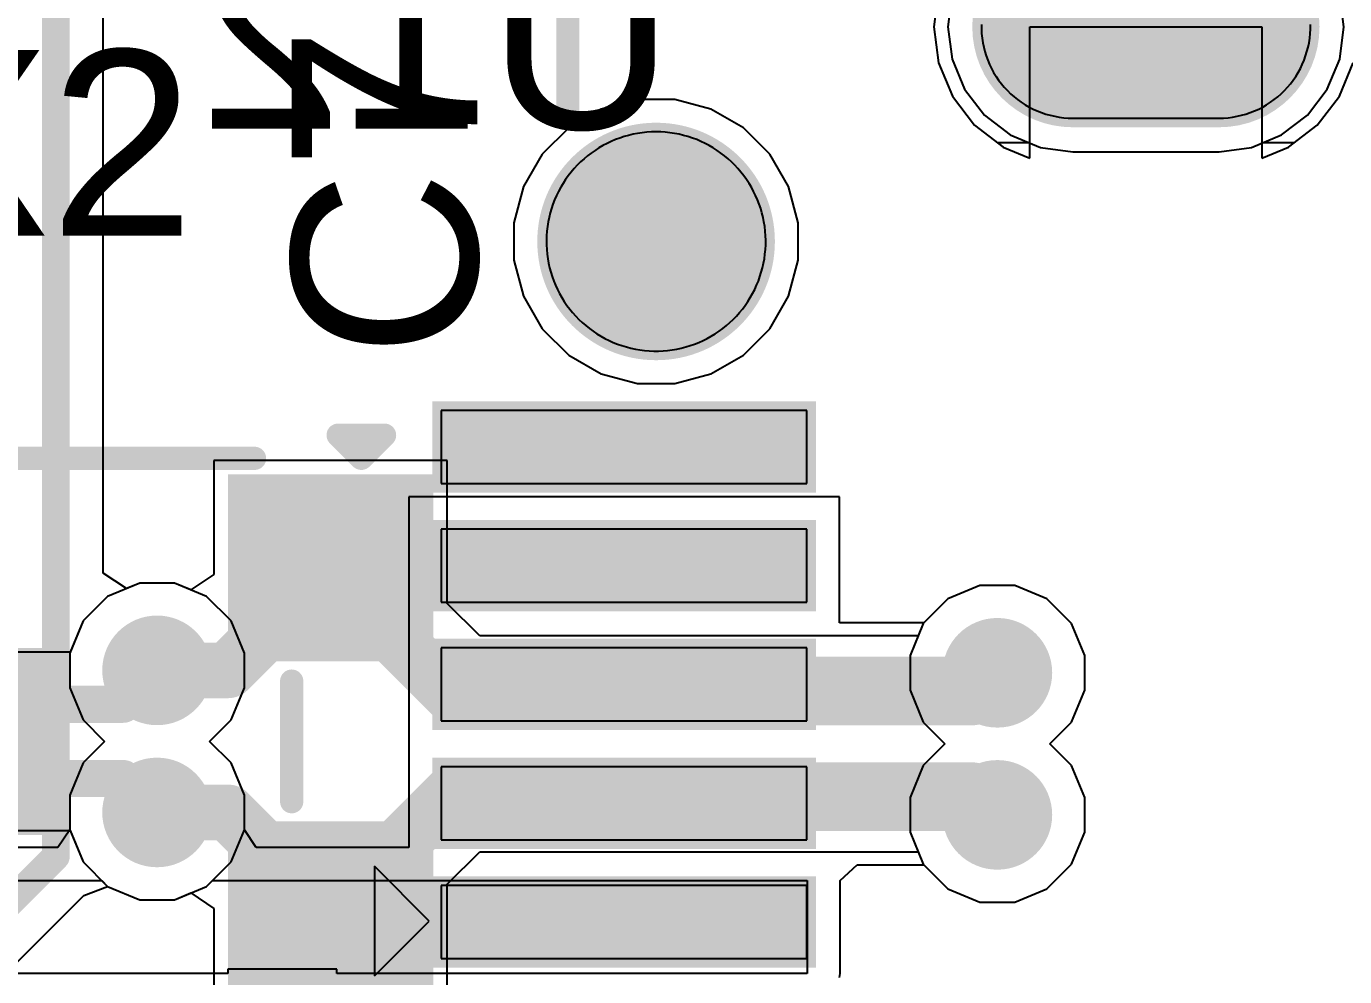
# Model space of a CAD drawing. Header units: inches. Extents: x 0 to 5376, y 0 to 5416.
# Drawn here: x 41.53 to 48.74, y 10.02 to 15.22 of the extents above; entities that cross this region are included whole.
import ezdxf

# ---------------------------------------------------------------- set-up
doc = ezdxf.new("R2010")
doc.units = ezdxf.units.IN
for name, color, linetype in [('Bottom Layer', 5, 'Continuous'), ('Bottom Overlay', 54, 'Continuous'), ('Bottom Paste', 16, 'Continuous'), ('Bottom Solder', 6, 'Continuous'), ('Layer 1', 16, 'Continuous'), ('Layer 2', 76, 'Continuous'), ('Multi-Layer', 9, 'Continuous'), ('Pad Holes', 156, 'Continuous'), ('Top Layer', 1, 'Continuous'), ('Top Overlay', 2, 'Continuous'), ('Top Paste', 8, 'Continuous'), ('Top Solder', 216, 'Continuous'), ('Via Holes', 16, 'Continuous')]:
    doc.layers.add(name, color=color, linetype=linetype)
doc.styles.add('Arial', font='', dxfattribs={"height": 0.2})
doc.styles.get('Arial').set_extended_font_data('Arial')

msp = doc.modelspace()

# ---------------------------------------------------------------- hatches: boundary and pattern name
at = {"layer": 'Bottom Layer'}
h = msp.add_hatch(color=5, dxfattribs=at)
edge = h.paths.add_edge_path()
edge.add_arc((48.0503, 15.2147), 0.5, 270, 450)
edge.add_line((48.0503, 15.7146), (47.2503, 15.7146))
edge.add_arc((47.2503, 15.2147), 0.5, 90, 270)
edge.add_line((47.2503, 14.7147), (48.0503, 14.7147))
h = msp.add_hatch(color=5, dxfattribs=at)
edge = h.paths.add_edge_path()
edge.add_arc((44.9704, 14.0396), 0.6, 0, 360)
for points in [[(43.6494, 12.663), (43.6494, 11.843), (42.7294, 11.843), (42.7294, 12.663)], [(41.6494, 11.713), (41.6494, 10.893), (40.7294, 10.893), (40.7294, 11.713)], [(43.6494, 10.763), (43.6494, 9.943), (42.7294, 9.943), (42.7294, 10.763)]]:
    msp.add_hatch(color=5, dxfattribs=at).paths.add_polyline_path(points)
h = msp.add_hatch(color=5, dxfattribs=at)
edge = h.paths.add_edge_path()
edge.add_arc((42.2402, 11.6919), 0.3, 0, 360)
h = msp.add_hatch(color=5, dxfattribs=at)
edge = h.paths.add_edge_path()
edge.add_arc((46.8376, 11.6786), 0.3, 0, 360)
h = msp.add_hatch(color=5, dxfattribs=at)
edge = h.paths.add_edge_path()
edge.add_arc((42.2402, 10.9141), 0.3, 0, 360)
h = msp.add_hatch(color=5, dxfattribs=at)
edge = h.paths.add_edge_path()
edge.add_arc((46.8376, 10.9008), 0.3, 0, 360)
at = {"layer": 'Bottom Paste'}
for points in [[(43.6494, 12.663), (43.6494, 11.843), (42.7294, 11.843), (42.7294, 12.663)], [(41.6494, 11.713), (41.6494, 10.893), (40.7294, 10.893), (40.7294, 11.713)], [(43.6494, 10.763), (43.6494, 9.943), (42.7294, 9.943), (42.7294, 10.763)]]:
    msp.add_hatch(color=16, dxfattribs=at).paths.add_polyline_path(points)
at = {"layer": 'Bottom Solder'}
h = msp.add_hatch(color=6, dxfattribs=at)
edge = h.paths.add_edge_path()
edge.add_arc((48.0503, 15.2147), 0.55, 270, 450)
edge.add_line((48.0503, 15.7647), (47.2503, 15.7647))
edge.add_arc((47.2503, 15.2147), 0.55, 90, 270)
edge.add_line((47.2503, 14.6646), (48.0503, 14.6646))
h = msp.add_hatch(color=6, dxfattribs=at)
edge = h.paths.add_edge_path()
edge.add_arc((44.9704, 14.0396), 0.65, 0, 360)
for points in [[(43.751, 12.7646), (43.751, 11.7414), (42.6278, 11.7414), (42.6278, 12.7646)], [(41.751, 11.8146), (41.751, 10.7914), (40.6278, 10.7914), (40.6278, 11.8146)], [(43.751, 10.8646), (43.751, 9.8414), (42.6278, 9.8414), (42.6278, 10.8646)]]:
    msp.add_hatch(color=6, dxfattribs=at).paths.add_polyline_path(points)
at = {"layer": 'Layer 1'}
h = msp.add_hatch(color=16, dxfattribs=at)
edge = h.paths.add_edge_path()
edge.add_arc((48.0503, 15.2147), 0.5, 270, 450)
edge.add_line((48.0503, 15.7146), (47.2503, 15.7146))
edge.add_arc((47.2503, 15.2147), 0.5, 90, 270)
edge.add_line((47.2503, 14.7147), (48.0503, 14.7147))
h = msp.add_hatch(color=16, dxfattribs=at)
edge = h.paths.add_edge_path()
edge.add_arc((44.9704, 14.0396), 0.6, 0, 360)
h = msp.add_hatch(color=16, dxfattribs=at)
edge = h.paths.add_edge_path()
edge.add_arc((42.2402, 11.6919), 0.3, 0, 360)
h = msp.add_hatch(color=16, dxfattribs=at)
edge = h.paths.add_edge_path()
edge.add_arc((46.8376, 11.6786), 0.3, 0, 360)
h = msp.add_hatch(color=16, dxfattribs=at)
edge = h.paths.add_edge_path()
edge.add_arc((42.2402, 10.9141), 0.3, 0, 360)
h = msp.add_hatch(color=16, dxfattribs=at)
edge = h.paths.add_edge_path()
edge.add_arc((46.8376, 10.9008), 0.3, 0, 360)
at = {"layer": 'Layer 2'}
h = msp.add_hatch(color=76, dxfattribs=at)
edge = h.paths.add_edge_path()
edge.add_arc((48.0503, 15.2147), 0.5, 270, 450)
edge.add_line((48.0503, 15.7146), (47.2503, 15.7146))
edge.add_arc((47.2503, 15.2147), 0.5, 90, 270)
edge.add_line((47.2503, 14.7147), (48.0503, 14.7147))
h = msp.add_hatch(color=76, dxfattribs=at)
edge = h.paths.add_edge_path()
edge.add_arc((44.9704, 14.0396), 0.6, 0, 360)
h = msp.add_hatch(color=76, dxfattribs=at)
edge = h.paths.add_edge_path()
edge.add_arc((42.2402, 11.6919), 0.3, 0, 360)
h = msp.add_hatch(color=76, dxfattribs=at)
edge = h.paths.add_edge_path()
edge.add_arc((46.8376, 11.6786), 0.3, 0, 360)
h = msp.add_hatch(color=76, dxfattribs=at)
edge = h.paths.add_edge_path()
edge.add_arc((42.2402, 10.9141), 0.3, 0, 360)
h = msp.add_hatch(color=76, dxfattribs=at)
edge = h.paths.add_edge_path()
edge.add_arc((46.8376, 10.9008), 0.3, 0, 360)
at = {"layer": 'Multi-Layer'}
h = msp.add_hatch(color=9, dxfattribs=at)
edge = h.paths.add_edge_path()
edge.add_arc((48.0503, 15.2147), 0.5, 270, 450)
edge.add_line((48.0503, 15.7146), (47.2503, 15.7146))
edge.add_arc((47.2503, 15.2147), 0.5, 90, 270)
edge.add_line((47.2503, 14.7147), (48.0503, 14.7147))
h = msp.add_hatch(color=9, dxfattribs=at)
edge = h.paths.add_edge_path()
edge.add_arc((44.9704, 14.0396), 0.6, 0, 360)
at = {"layer": 'Pad Holes'}
h = msp.add_hatch(color=7, dxfattribs=at)
edge = h.paths.add_edge_path()
edge.add_arc((48.0504, 15.2146), 0.3, 270, 450)
edge.add_line((48.0504, 15.5146), (47.2504, 15.5146))
edge.add_arc((47.2504, 15.2146), 0.3, 90, 270)
edge.add_line((47.2504, 14.9146), (48.0504, 14.9146))
h = msp.add_hatch(color=7, dxfattribs=at)
edge = h.paths.add_edge_path()
edge.add_arc((44.9705, 14.0396), 0.35, 0, 360)
at = {"layer": 'Top Layer'}
h = msp.add_hatch(color=1, dxfattribs=at)
edge = h.paths.add_edge_path()
edge.add_arc((48.0503, 15.2147), 0.5, 270, 450)
edge.add_line((48.0503, 15.7146), (47.2503, 15.7146))
edge.add_arc((47.2503, 15.2147), 0.5, 90, 270)
edge.add_line((47.2503, 14.7147), (48.0503, 14.7147))
h = msp.add_hatch(color=1, dxfattribs=at)
edge = h.paths.add_edge_path()
edge.add_arc((44.9704, 14.0396), 0.6, 0, 360)
for points in [[(43.7954, 12.7147), (43.7954, 13.1147), (45.7954, 13.1147), (45.7954, 12.7147)], [(43.7954, 12.0647), (43.7954, 12.4647), (45.7954, 12.4647), (45.7954, 12.0647)], [(43.7954, 11.4147), (43.7954, 11.8147), (45.7954, 11.8147), (45.7954, 11.4147)], [(43.7954, 10.7647), (43.7954, 11.1647), (45.7954, 11.1647), (45.7954, 10.7647)], [(43.7954, 10.1147), (43.7954, 10.5147), (45.7954, 10.5147), (45.7954, 10.1147)], [(42.806, 10.079), (42.806, 10.279), (43.046, 10.279), (43.046, 10.079)]]:
    msp.add_hatch(color=1, dxfattribs=at).paths.add_polyline_path(points)
h = msp.add_hatch(color=1, dxfattribs=at)
edge = h.paths.add_edge_path()
edge.add_arc((42.2402, 11.6919), 0.3, 0, 360)
h = msp.add_hatch(color=1, dxfattribs=at)
edge = h.paths.add_edge_path()
edge.add_arc((46.8376, 11.6786), 0.3, 0, 360)
h = msp.add_hatch(color=1, dxfattribs=at)
edge = h.paths.add_edge_path()
edge.add_arc((42.2402, 10.9141), 0.3, 0, 360)
h = msp.add_hatch(color=1, dxfattribs=at)
edge = h.paths.add_edge_path()
edge.add_arc((46.8376, 10.9008), 0.3, 0, 360)
at = {"layer": 'Top Paste'}
msp.add_hatch(color=8, dxfattribs=at).paths.add_polyline_path([(42.806, 10.079), (42.806, 10.279), (43.046, 10.279), (43.046, 10.079)])
at = {"layer": 'Top Solder'}
h = msp.add_hatch(color=216, dxfattribs=at)
edge = h.paths.add_edge_path()
edge.add_arc((48.0503, 15.2147), 0.55, 270, 450)
edge.add_line((48.0503, 15.7647), (47.2503, 15.7647))
edge.add_arc((47.2503, 15.2147), 0.55, 90, 270)
edge.add_line((47.2503, 14.6646), (48.0503, 14.6646))
h = msp.add_hatch(color=216, dxfattribs=at)
edge = h.paths.add_edge_path()
edge.add_arc((44.9704, 14.0396), 0.65, 0, 360)
for points in [[(43.7454, 12.6647), (43.7454, 13.1647), (45.8454, 13.1647), (45.8454, 12.6647)], [(43.7454, 12.0147), (43.7454, 12.5147), (45.8454, 12.5147), (45.8454, 12.0147)], [(43.7454, 11.3647), (43.7454, 11.8647), (45.8454, 11.8647), (45.8454, 11.3647)], [(43.7454, 10.7147), (43.7454, 11.2147), (45.8454, 11.2147), (45.8454, 10.7147)], [(43.7454, 10.0647), (43.7454, 10.5647), (45.8454, 10.5647), (45.8454, 10.0647)], [(42.751, 10.024), (42.751, 10.334), (43.101, 10.334), (43.101, 10.024)]]:
    msp.add_hatch(color=216, dxfattribs=at).paths.add_polyline_path(points)
at = {"layer": 'Via Holes'}
h = msp.add_hatch(color=7, dxfattribs=at)
edge = h.paths.add_edge_path()
edge.add_arc((42.2402, 11.6919), 0.15, 0, 360)
h = msp.add_hatch(color=7, dxfattribs=at)
edge = h.paths.add_edge_path()
edge.add_arc((46.8376, 11.6786), 0.15, 0, 360)
h = msp.add_hatch(color=7, dxfattribs=at)
edge = h.paths.add_edge_path()
edge.add_arc((42.2402, 10.9141), 0.15, 0, 360)
h = msp.add_hatch(color=7, dxfattribs=at)
edge = h.paths.add_edge_path()
edge.add_arc((46.8376, 10.9008), 0.15, 0, 360)

# ---------------------------------------------------------------- linework, layer by layer
at = {"layer": 'Bottom Layer'}
for p, q in [((46.5157, 15.4115), (46.4898, 15.2147)), ((46.4898, 15.2147), (46.5157, 15.0178)), ((47.0153, 14.4959), (47.0153, 15.2147)), ((47.0153, 15.2147), (48.2853, 15.2147)), ((48.2853, 15.2147), (48.2853, 14.4959)), ((46.5157, 15.0178), (46.5917, 14.8344)), ((48.7089, 14.8344), (48.7849, 15.0178)), ((46.5917, 14.8344), (46.7126, 14.6769)), ((48.5881, 14.6769), (48.7089, 14.8344)), ((46.7126, 14.6769), (46.8701, 14.556)), ((48.4306, 14.556), (48.5881, 14.6769)), ((46.8701, 14.556), (47.0153, 14.4959)), ((48.2853, 14.4959), (48.4306, 14.556)), ((43.8272, 12.8408), (42.5516, 12.8408)), ((42.5516, 12.8408), (42.5516, 12.2175)), ((43.8272, 12.0584), (43.8272, 12.8408)), ((42.5516, 12.2175), (42.4246, 12.1327)), ((42.1452, 12.1697), (41.9695, 12.097)), ((42.3352, 12.1697), (42.1452, 12.1697)), ((42.4246, 12.1327), (42.3352, 12.1697)), ((46.7426, 12.1564), (46.5669, 12.0837)), ((46.9326, 12.1564), (46.7426, 12.1564)), ((47.1083, 12.0837), (46.9326, 12.1564)), ((41.9695, 12.097), (41.8351, 11.9626)), ((44.0053, 11.8804), (43.8272, 12.0584)), ((46.5669, 12.0837), (46.4325, 11.9493)), ((47.2427, 11.9493), (47.1083, 12.0837)), ((41.8351, 11.9626), (41.7624, 11.7869)), ((46.4325, 11.9493), (46.404, 11.8804)), ((47.3154, 11.7737), (47.2427, 11.9493)), ((46.404, 11.8804), (44.0053, 11.8804)), ((41.7624, 11.7869), (41.7624, 11.5969)), ((47.3154, 11.5836), (47.3154, 11.7737)), ((41.7624, 11.5969), (41.8351, 11.4212)), ((47.2427, 11.408), (47.3154, 11.5836)), ((41.8351, 11.4212), (41.9534, 11.303)), ((47.1244, 11.2897), (47.2427, 11.408)), ((41.9534, 11.303), (41.8351, 11.1848)), ((47.2427, 11.1715), (47.1244, 11.2897)), ((41.8351, 11.1848), (41.7624, 11.0091)), ((47.3154, 10.9959), (47.2427, 11.1715)), ((41.7624, 11.0091), (41.7624, 10.8191)), ((47.3154, 10.8058), (47.3154, 10.9959)), ((41.7624, 10.8191), (41.8351, 10.6434)), ((47.2427, 10.6302), (47.3154, 10.8058)), ((43.8272, 10.521), (44.0053, 10.699)), ((44.0053, 10.699), (46.404, 10.699)), ((46.404, 10.699), (46.4325, 10.6302)), ((41.8351, 10.6434), (41.9695, 10.509)), ((46.4325, 10.6302), (46.5669, 10.4958)), ((47.1083, 10.4958), (47.2427, 10.6302)), ((41.9695, 10.509), (42.1452, 10.4363)), ((42.3352, 10.4363), (42.4246, 10.4733)), ((42.4246, 10.4733), (42.5516, 10.3885)), ((43.8272, 9.7652), (43.8272, 10.521)), ((46.5669, 10.4958), (46.7426, 10.423)), ((46.9326, 10.423), (47.1083, 10.4958)), ((42.1452, 10.4363), (42.3352, 10.4363)), ((42.5516, 10.3885), (42.5516, 9.7652)), ((46.7426, 10.423), (46.9326, 10.423))]:
    msp.add_line(p, q, dxfattribs=at)
for points in [[(42.6283, 11.6919, 0.3048, 0.3048, 0), (43.1894, 12.253, 0.3048, 0.3048, 0)], [(43.1894, 12.2201, 0.3048, 0.3048, 0), (43.1894, 12.253, 0.3048, 0.3048, 0)], [(43.1894, 12.2201, 0.3048, 0.3048, 0), (43.8658, 11.5437, 0.3048, 0.3048, 0)], [(42.2402, 11.6919, 0.3048, 0.3048, 0), (42.6283, 11.6919, 0.3048, 0.3048, 0)], [(46.7027, 11.5437, 0.3048, 0.3048, 0), (46.8376, 11.6786, 0.3048, 0.3048, 0)], [(43.8658, 11.5437, 0.3048, 0.3048, 0), (46.7027, 11.5437, 0.3048, 0.3048, 0)], [(43.1894, 10.3593, 0.3048, 0.3048, 0), (43.8658, 11.0357, 0.3048, 0.3048, 0)], [(43.8658, 11.0357, 0.3048, 0.3048, 0), (46.7027, 11.0357, 0.3048, 0.3048, 0)], [(46.7027, 11.0357, 0.3048, 0.3048, 0), (46.8376, 10.9008, 0.3048, 0.3048, 0)], [(42.2402, 10.9141, 0.3048, 0.3048, 0), (42.6283, 10.9141, 0.3048, 0.3048, 0)], [(42.6283, 10.9141, 0.3048, 0.3048, 0), (43.1894, 10.353, 0.3048, 0.3048, 0)], [(43.1894, 10.353, 0.3048, 0.3048, 0), (43.1894, 10.3593, 0.3048, 0.3048, 0)]]:
    msp.add_lwpolyline(points, format="xyseb", dxfattribs=at)
for points in [[(43.1132, 12.253, 0.1524, 0.1524, 1), (43.2656, 12.253, 0.1524, 0.1524, 1)], [(43.1132, 12.253, 0.1524, 0.1524, 1), (43.2656, 12.253, 0.1524, 0.1524, 1)], [(43.1132, 12.2201, 0.1524, 0.1524, 1), (43.2656, 12.2201, 0.1524, 0.1524, 1)], [(43.1132, 12.2201, 0.1524, 0.1524, 1), (43.2656, 12.2201, 0.1524, 0.1524, 1)], [(42.164, 11.6919, 0.1524, 0.1524, 1), (42.3164, 11.6919, 0.1524, 0.1524, 1)], [(42.5521, 11.6919, 0.1524, 0.1524, 1), (42.7045, 11.6919, 0.1524, 0.1524, 1)], [(42.5521, 11.6919, 0.1524, 0.1524, 1), (42.7045, 11.6919, 0.1524, 0.1524, 1)], [(46.7614, 11.6786, 0.1524, 0.1524, 1), (46.9138, 11.6786, 0.1524, 0.1524, 1)], [(43.7896, 11.5437, 0.1524, 0.1524, 1), (43.942, 11.5437, 0.1524, 0.1524, 1)], [(43.7896, 11.5437, 0.1524, 0.1524, 1), (43.942, 11.5437, 0.1524, 0.1524, 1)], [(46.6265, 11.5437, 0.1524, 0.1524, 1), (46.7789, 11.5437, 0.1524, 0.1524, 1)], [(46.6265, 11.5437, 0.1524, 0.1524, 1), (46.7789, 11.5437, 0.1524, 0.1524, 1)], [(43.7896, 11.0357, 0.1524, 0.1524, 1), (43.942, 11.0357, 0.1524, 0.1524, 1)], [(43.7896, 11.0357, 0.1524, 0.1524, 1), (43.942, 11.0357, 0.1524, 0.1524, 1)], [(46.6265, 11.0357, 0.1524, 0.1524, 1), (46.7789, 11.0357, 0.1524, 0.1524, 1)], [(46.6265, 11.0357, 0.1524, 0.1524, 1), (46.7789, 11.0357, 0.1524, 0.1524, 1)], [(42.164, 10.9141, 0.1524, 0.1524, 1), (42.3164, 10.9141, 0.1524, 0.1524, 1)], [(42.5521, 10.9141, 0.1524, 0.1524, 1), (42.7045, 10.9141, 0.1524, 0.1524, 1)], [(42.5521, 10.9141, 0.1524, 0.1524, 1), (42.7045, 10.9141, 0.1524, 0.1524, 1)], [(46.7614, 10.9008, 0.1524, 0.1524, 1), (46.9138, 10.9008, 0.1524, 0.1524, 1)], [(43.1132, 10.3593, 0.1524, 0.1524, 1), (43.2656, 10.3593, 0.1524, 0.1524, 1)], [(43.1132, 10.3593, 0.1524, 0.1524, 1), (43.2656, 10.3593, 0.1524, 0.1524, 1)], [(43.1132, 10.353, 0.1524, 0.1524, 1), (43.2656, 10.353, 0.1524, 0.1524, 1)], [(43.1132, 10.353, 0.1524, 0.1524, 1), (43.2656, 10.353, 0.1524, 0.1524, 1)]]:
    msp.add_lwpolyline(points, format="xyseb", close=True, dxfattribs=at)
at = {"layer": 'Bottom Overlay'}
for points in [[(43.2308, 12.9794, 0.127, 0.127, 0), (43.3578, 12.8524, 0.127, 0.127, 0)], [(43.2308, 12.9794, 0.127, 0.127, 0), (43.4848, 12.9794, 0.127, 0.127, 0)], [(43.3578, 12.8524, 0.127, 0.127, 0), (43.4848, 12.9794, 0.127, 0.127, 0)], [(41.3766, 12.8524, 0.127, 0.127, 0), (42.7736, 12.8524, 0.127, 0.127, 0)], [(42.9768, 10.9728, 0.127, 0.127, 0), (42.9768, 11.6332, 0.127, 0.127, 0)]]:
    msp.add_lwpolyline(points, format="xyseb", dxfattribs=at)
for points in [[(43.199, 12.9794, 0.0635, 0.0635, 1), (43.2625, 12.9794, 0.0635, 0.0635, 1)], [(43.199, 12.9794, 0.0635, 0.0635, 1), (43.2625, 12.9794, 0.0635, 0.0635, 1)], [(43.453, 12.9794, 0.0635, 0.0635, 1), (43.5166, 12.9794, 0.0635, 0.0635, 1)], [(43.453, 12.9794, 0.0635, 0.0635, 1), (43.5166, 12.9794, 0.0635, 0.0635, 1)], [(42.7418, 12.8524, 0.0635, 0.0635, 1), (42.8053, 12.8524, 0.0635, 0.0635, 1)], [(43.3261, 12.8524, 0.0635, 0.0635, 1), (43.3895, 12.8524, 0.0635, 0.0635, 1)], [(43.3261, 12.8524, 0.0635, 0.0635, 1), (43.3895, 12.8524, 0.0635, 0.0635, 1)], [(42.945, 11.6332, 0.0635, 0.0635, 1), (43.0085, 11.6332, 0.0635, 0.0635, 1)], [(42.945, 10.9728, 0.0635, 0.0635, 1), (43.0085, 10.9728, 0.0635, 0.0635, 1)]]:
    msp.add_lwpolyline(points, format="xyseb", close=True, dxfattribs=at)
at = {"layer": 'Layer 1'}
for p, q in [((41.9452, 12.2243), (41.9452, 24.2776)), ((47.0153, 14.5797), (46.8393, 14.5797)), ((46.8393, 14.5797), (46.8701, 14.556)), ((47.0153, 14.4959), (47.0153, 14.5797)), ((48.4614, 14.5797), (48.2853, 14.5797)), ((48.2853, 14.5797), (48.2853, 14.4959)), ((48.4306, 14.556), (48.4614, 14.5797)), ((46.8701, 14.556), (47.0153, 14.4959)), ((48.2853, 14.4959), (48.4306, 14.556)), ((42.0722, 12.1395), (41.9452, 12.2243)), ((42.1452, 12.1697), (42.0722, 12.1395)), ((42.3352, 12.1697), (42.1452, 12.1697)), ((42.5109, 12.097), (42.3352, 12.1697)), ((46.7426, 12.1564), (46.5669, 12.0837)), ((46.9326, 12.1564), (46.7426, 12.1564)), ((47.1083, 12.0837), (46.9326, 12.1564)), ((42.6453, 11.9626), (42.5109, 12.097)), ((46.5669, 12.0837), (46.4325, 11.9493)), ((47.2427, 11.9493), (47.1083, 12.0837)), ((42.718, 11.7869), (42.6453, 11.9626)), ((46.4325, 11.9493), (46.3598, 11.7737)), ((47.3154, 11.7737), (47.2427, 11.9493)), ((42.718, 11.5969), (42.718, 11.7869)), ((46.3598, 11.7737), (46.3598, 11.5836)), ((47.3154, 11.5836), (47.3154, 11.7737)), ((42.6453, 11.4212), (42.718, 11.5969)), ((46.3598, 11.5836), (46.4325, 11.408)), ((47.2427, 11.408), (47.3154, 11.5836)), ((42.527, 11.303), (42.6453, 11.4212)), ((46.4325, 11.408), (46.5508, 11.2897)), ((47.1244, 11.2897), (47.2427, 11.408)), ((42.6453, 11.1848), (42.527, 11.303)), ((46.5508, 11.2897), (46.4325, 11.1715)), ((47.2427, 11.1715), (47.1244, 11.2897)), ((42.718, 11.0091), (42.6453, 11.1848)), ((46.4325, 11.1715), (46.3598, 10.9959)), ((47.3154, 10.9959), (47.2427, 11.1715)), ((42.718, 10.8191), (42.718, 11.0091)), ((46.3598, 10.9959), (46.3598, 10.8058)), ((47.3154, 10.8058), (47.3154, 10.9959)), ((42.6453, 10.6434), (42.718, 10.8191)), ((46.3598, 10.8058), (46.4325, 10.6302)), ((47.2427, 10.6302), (47.3154, 10.8058)), ((42.5109, 10.509), (42.6453, 10.6434)), ((46.4325, 10.6302), (46.5669, 10.4958)), ((47.1083, 10.4958), (47.2427, 10.6302)), ((38.4863, 7.1067), (41.8393, 10.4597)), ((41.8393, 10.4597), (41.9696, 10.509)), ((41.9696, 10.509), (42.1452, 10.4363)), ((42.3352, 10.4363), (42.5109, 10.509)), ((46.5669, 10.4958), (46.7426, 10.423)), ((46.9326, 10.423), (47.1083, 10.4958)), ((42.1452, 10.4363), (42.3352, 10.4363)), ((46.7426, 10.423), (46.9326, 10.423))]:
    msp.add_line(p, q, dxfattribs=at)
for points in [[(41.6862, 10.6728, 0.1524, 0.1524, 0), (41.6862, 24.2776, 0.1524, 0.1524, 0)], [(38.3032, 7.2898, 0.1524, 0.1524, 0), (41.6862, 10.6728, 0.1524, 0.1524, 0)]]:
    msp.add_lwpolyline(points, format="xyseb", dxfattribs=at)
msp.add_lwpolyline([(41.6481, 10.6728, 0.0762, 0.0762, 1), (41.7243, 10.6728, 0.0762, 0.0762, 1)], format="xyseb", close=True, dxfattribs=at)
msp.add_lwpolyline([(41.6481, 10.6728, 0.0762, 0.0762, 1), (41.7243, 10.6728, 0.0762, 0.0762, 1)], format="xyseb", close=True, dxfattribs=at)
at = {"layer": 'Layer 2'}
for p, q in [((46.59, 15.3916), (46.5667, 15.2147)), ((48.734, 15.2147), (48.7107, 15.3916)), ((46.5667, 15.2147), (46.59, 15.0377)), ((48.7107, 15.0377), (48.734, 15.2147)), ((46.59, 15.0377), (46.6583, 14.8728)), ((48.6424, 14.8728), (48.7107, 15.0377)), ((46.6583, 14.8728), (46.7669, 14.7312)), ((48.5337, 14.7312), (48.6424, 14.8728)), ((44.868, 14.8174), (44.6702, 14.7644)), ((45.0728, 14.8174), (44.868, 14.8174)), ((45.2706, 14.7644), (45.0728, 14.8174)), ((44.6702, 14.7644), (44.4928, 14.662)), ((45.4479, 14.662), (45.2706, 14.7644)), ((46.7669, 14.7312), (46.9085, 14.6226)), ((48.3921, 14.6226), (48.5337, 14.7312)), ((44.4928, 14.662), (44.348, 14.5172)), ((45.5928, 14.5172), (45.4479, 14.662)), ((46.9085, 14.6226), (47.0734, 14.5543)), ((48.2273, 14.5543), (48.3921, 14.6226)), ((44.348, 14.5172), (44.2456, 14.3399)), ((45.6952, 14.3399), (45.5928, 14.5172)), ((47.0734, 14.5543), (47.2503, 14.531)), ((47.2503, 14.531), (48.0503, 14.531)), ((48.0503, 14.531), (48.2273, 14.5543)), ((44.2456, 14.3399), (44.1926, 14.142)), ((45.7482, 14.142), (45.6952, 14.3399)), ((44.1926, 14.142), (44.1926, 13.9372)), ((45.7482, 13.9372), (45.7482, 14.142)), ((44.1926, 13.9372), (44.2456, 13.7394)), ((45.6952, 13.7394), (45.7482, 13.9372)), ((44.2456, 13.7394), (44.348, 13.5621)), ((45.5928, 13.5621), (45.6952, 13.7394)), ((44.348, 13.5621), (44.4928, 13.4173)), ((45.4479, 13.4173), (45.5928, 13.5621)), ((44.4928, 13.4173), (44.6702, 13.3149)), ((45.2706, 13.3149), (45.4479, 13.4173)), ((44.6702, 13.3149), (44.868, 13.2618)), ((45.0728, 13.2618), (45.2706, 13.3149)), ((44.868, 13.2618), (45.0728, 13.2618)), ((42.1452, 12.1697), (41.9695, 12.097)), ((42.3352, 12.1697), (42.1452, 12.1697)), ((42.5109, 12.097), (42.3352, 12.1697)), ((46.7426, 12.1564), (46.5669, 12.0837)), ((46.9326, 12.1564), (46.7426, 12.1564)), ((47.1083, 12.0837), (46.9326, 12.1564)), ((41.9695, 12.097), (41.8351, 11.9626)), ((42.6453, 11.9626), (42.5109, 12.097)), ((46.5669, 12.0837), (46.4325, 11.9493)), ((47.2427, 11.9493), (47.1083, 12.0837)), ((41.8351, 11.9626), (41.7641, 11.7911)), ((42.718, 11.7869), (42.6453, 11.9626)), ((46.4325, 11.9493), (46.3598, 11.7737)), ((47.3154, 11.7737), (47.2427, 11.9493)), ((41.7641, 11.7911), (41.266, 11.7911)), ((42.718, 11.5969), (42.718, 11.7869)), ((46.3598, 11.7737), (46.3598, 11.5836)), ((47.3154, 11.5836), (47.3154, 11.7737)), ((42.6453, 11.4212), (42.718, 11.5969)), ((46.3598, 11.5836), (46.4325, 11.408)), ((47.2427, 11.408), (47.3154, 11.5836)), ((42.527, 11.303), (42.6453, 11.4212)), ((46.4325, 11.408), (46.5508, 11.2897)), ((47.1244, 11.2897), (47.2427, 11.408)), ((42.6453, 11.1848), (42.527, 11.303)), ((46.5508, 11.2897), (46.4325, 11.1715)), ((47.2427, 11.1715), (47.1244, 11.2897)), ((42.718, 11.0091), (42.6453, 11.1848)), ((46.4325, 11.1715), (46.3598, 10.9959)), ((47.3154, 10.9959), (47.2427, 11.1715)), ((42.718, 10.8191), (42.718, 11.0091)), ((46.3598, 10.9959), (46.3598, 10.8058)), ((47.3154, 10.8058), (47.3154, 10.9959)), ((42.6453, 10.6434), (42.718, 10.8191)), ((40.9797, 10.8149), (41.7641, 10.8149)), ((41.7641, 10.8149), (41.8351, 10.6434)), ((46.3598, 10.8058), (46.4325, 10.6302)), ((47.2427, 10.6302), (47.3154, 10.8058)), ((41.8351, 10.6434), (41.9695, 10.509)), ((42.5109, 10.509), (42.6453, 10.6434)), ((46.4325, 10.6302), (46.5669, 10.4958)), ((47.1083, 10.4958), (47.2427, 10.6302)), ((41.9695, 10.509), (42.1452, 10.4363)), ((42.3352, 10.4363), (42.5109, 10.509)), ((46.5669, 10.4958), (46.7426, 10.423)), ((46.9326, 10.423), (47.1083, 10.4958)), ((42.1452, 10.4363), (42.3352, 10.4363)), ((46.7426, 10.423), (46.9326, 10.423))]:
    msp.add_line(p, q, dxfattribs=at)
for points in [[(42.0545, 11.5062, 0.2032, 0.2032, 0), (42.2402, 11.6919, 0.2032, 0.2032, 0)], [(41.148, 11.5062, 0.2032, 0.2032, 0), (42.0545, 11.5062, 0.2032, 0.2032, 0)], [(40.9797, 11.0998, 0.2032, 0.2032, 0), (42.0545, 11.0998, 0.2032, 0.2032, 0)], [(42.0545, 11.0998, 0.2032, 0.2032, 0), (42.2402, 10.9141, 0.2032, 0.2032, 0)]]:
    msp.add_lwpolyline(points, format="xyseb", dxfattribs=at)
for points in [[(42.1894, 11.6919, 0.1016, 0.1016, 1), (42.291, 11.6919, 0.1016, 0.1016, 1)], [(42.0037, 11.5062, 0.1016, 0.1016, 1), (42.1053, 11.5062, 0.1016, 0.1016, 1)], [(42.0037, 11.5062, 0.1016, 0.1016, 1), (42.1053, 11.5062, 0.1016, 0.1016, 1)], [(42.0037, 11.0998, 0.1016, 0.1016, 1), (42.1053, 11.0998, 0.1016, 0.1016, 1)], [(42.0037, 11.0998, 0.1016, 0.1016, 1), (42.1053, 11.0998, 0.1016, 0.1016, 1)], [(42.1894, 10.9141, 0.1016, 0.1016, 1), (42.291, 10.9141, 0.1016, 0.1016, 1)]]:
    msp.add_lwpolyline(points, format="xyseb", close=True, dxfattribs=at)
at = {"layer": 'Top Layer'}
for p, q in [((47.0153, 14.5797), (46.8393, 14.5797)), ((46.8393, 14.5797), (46.8701, 14.556)), ((47.0153, 14.4959), (47.0153, 14.5797)), ((48.4614, 14.5797), (48.2853, 14.5797)), ((48.2853, 14.5797), (48.2853, 14.4959)), ((48.4306, 14.556), (48.4614, 14.5797)), ((46.8701, 14.556), (47.0153, 14.4959)), ((48.2853, 14.4959), (48.4306, 14.556)), ((45.9732, 12.6425), (43.6176, 12.6425)), ((43.6176, 12.6425), (43.6176, 11.8869)), ((45.9732, 11.9514), (45.9732, 12.6425)), ((42.1452, 12.1697), (41.9695, 12.097)), ((42.3352, 12.1697), (42.1452, 12.1697)), ((42.5109, 12.097), (42.3352, 12.1697)), ((46.7426, 12.1564), (46.5669, 12.0837)), ((46.9326, 12.1564), (46.7426, 12.1564)), ((47.1083, 12.0837), (46.9326, 12.1564)), ((41.9695, 12.097), (41.8351, 11.9626)), ((42.6453, 11.9626), (42.5109, 12.097)), ((46.5669, 12.0837), (46.4347, 11.9514)), ((47.2427, 11.9493), (47.1083, 12.0837)), ((41.8351, 11.9626), (41.7624, 11.7869)), ((42.718, 11.7869), (42.6453, 11.9626)), ((46.4347, 11.9514), (45.9732, 11.9514)), ((47.3154, 11.7737), (47.2427, 11.9493)), ((43.6176, 11.8869), (43.6176, 10.7223)), ((41.7624, 11.7869), (41.7624, 11.5969)), ((42.718, 11.5969), (42.718, 11.7869)), ((47.3154, 11.5836), (47.3154, 11.7737)), ((41.7624, 11.5969), (41.8351, 11.4212)), ((42.6453, 11.4212), (42.718, 11.5969)), ((47.2427, 11.408), (47.3154, 11.5836)), ((41.8351, 11.4212), (41.9534, 11.303)), ((42.527, 11.303), (42.6453, 11.4212)), ((47.1244, 11.2897), (47.2427, 11.408)), ((41.9534, 11.303), (41.8351, 11.1848)), ((42.6453, 11.1848), (42.527, 11.303)), ((47.2427, 11.1715), (47.1244, 11.2897)), ((41.8351, 11.1848), (41.7624, 11.0091)), ((42.718, 11.0091), (42.6453, 11.1848)), ((47.3154, 10.9959), (47.2427, 11.1715)), ((41.7624, 11.0091), (41.7624, 10.8191)), ((42.718, 10.8191), (42.718, 11.0091)), ((47.3154, 10.8058), (47.3154, 10.9959)), ((41.7624, 10.8191), (41.6977, 10.7223)), ((42.7827, 10.7223), (42.718, 10.8191)), ((47.2427, 10.6302), (47.3154, 10.8058)), ((41.6977, 10.7223), (40.9448, 10.7223)), ((43.6176, 10.7223), (42.7827, 10.7223)), ((45.9775, 10.541), (46.0706, 10.6281)), ((46.0706, 10.6281), (46.4347, 10.6281)), ((46.4347, 10.6281), (46.5669, 10.4958)), ((47.1083, 10.4958), (47.2427, 10.6302)), ((31.369, 10.541), (41.9376, 10.541)), ((41.9376, 10.541), (41.9695, 10.509)), ((42.5109, 10.509), (42.5428, 10.541)), ((42.5428, 10.541), (45.7962, 10.541)), ((45.7962, 10.541), (45.7962, 10.033)), ((45.9775, 10.033), (45.9775, 10.541)), ((41.9695, 10.509), (42.1452, 10.4363)), ((42.3352, 10.4363), (42.5109, 10.509)), ((46.5669, 10.4958), (46.7426, 10.423)), ((46.9326, 10.423), (47.1083, 10.4958)), ((42.1452, 10.4363), (42.3352, 10.4363)), ((46.7426, 10.423), (46.9326, 10.423)), ((42.6282, 10.033), (40.9448, 10.033)), ((43.2238, 10.0568), (42.6282, 10.0568)), ((42.6282, 10.0568), (42.6282, 10.033)), ((43.2238, 10.033), (43.2238, 10.0568)), ((45.7962, 10.033), (43.2238, 10.033)), ((45.9732, 10.0113), (45.9775, 10.033))]:
    msp.add_line(p, q, dxfattribs=at)
for points in [[(46.8376, 11.6147, 0.3048, 0.3048, 0), (46.8376, 11.6786, 0.3048, 0.3048, 0)], [(44.7954, 11.6147, 0.3048, 0.3048, 0), (46.8376, 11.6147, 0.3048, 0.3048, 0)], [(44.7954, 10.9647, 0.3048, 0.3048, 0), (46.8376, 10.9647, 0.3048, 0.3048, 0)], [(46.8376, 10.9008, 0.3048, 0.3048, 0), (46.8376, 10.9647, 0.3048, 0.3048, 0)]]:
    msp.add_lwpolyline(points, format="xyseb", dxfattribs=at)
for points in [[(46.7614, 11.6786, 0.1524, 0.1524, 1), (46.9138, 11.6786, 0.1524, 0.1524, 1)], [(44.7192, 11.6147, 0.1524, 0.1524, 1), (44.8716, 11.6147, 0.1524, 0.1524, 1)], [(46.7614, 11.6147, 0.1524, 0.1524, 1), (46.9138, 11.6147, 0.1524, 0.1524, 1)], [(46.7614, 11.6147, 0.1524, 0.1524, 1), (46.9138, 11.6147, 0.1524, 0.1524, 1)], [(44.7192, 10.9647, 0.1524, 0.1524, 1), (44.8716, 10.9647, 0.1524, 0.1524, 1)], [(46.7614, 10.9647, 0.1524, 0.1524, 1), (46.9138, 10.9647, 0.1524, 0.1524, 1)], [(46.7614, 10.9647, 0.1524, 0.1524, 1), (46.9138, 10.9647, 0.1524, 0.1524, 1)], [(46.7614, 10.9008, 0.1524, 0.1524, 1), (46.9138, 10.9008, 0.1524, 0.1524, 1)]]:
    msp.add_lwpolyline(points, format="xyseb", close=True, dxfattribs=at)
at = {"layer": 'Top Overlay'}
for p, q in [((43.7289, 10.3193), (43.4289, 10.6193)), ((43.4289, 10.6193), (43.4289, 10.0193)), ((43.4289, 10.0193), (43.7289, 10.3193))]:
    msp.add_line(p, q, dxfattribs=at)
for points in [[(44.4873, 14.7155, 0.127, 0.127, 0), (44.4873, 15.3647, 0.127, 0.127, 0)], [(42.7228, 9.598, 0.127, 0.127, 0), (42.7228, 10.36, 0.127, 0.127, 0)], [(42.7228, 10.36, 0.127, 0.127, 0), (43.1292, 10.36, 0.127, 0.127, 0)], [(43.1292, 9.598, 0.127, 0.127, 0), (43.1292, 10.36, 0.127, 0.127, 0)]]:
    msp.add_lwpolyline(points, format="xyseb", dxfattribs=at)
for points in [[(44.4555, 14.7155, 0.0635, 0.0635, 1), (44.519, 14.7155, 0.0635, 0.0635, 1)], [(42.691, 10.36, 0.0635, 0.0635, 1), (42.7545, 10.36, 0.0635, 0.0635, 1)], [(42.691, 10.36, 0.0635, 0.0635, 1), (42.7545, 10.36, 0.0635, 0.0635, 1)], [(43.0974, 10.36, 0.0635, 0.0635, 1), (43.1609, 10.36, 0.0635, 0.0635, 1)], [(43.0974, 10.36, 0.0635, 0.0635, 1), (43.1609, 10.36, 0.0635, 0.0635, 1)]]:
    msp.add_lwpolyline(points, format="xyseb", close=True, dxfattribs=at)
at = {"layer": 'Top Paste'}
for p, q in [((46.7505, 15.2271), (46.7505, 15.2022)), ((48.5502, 15.2022), (48.5502, 15.2271)), ((46.7505, 15.2022), (46.7517, 15.1773)), ((46.7517, 15.1773), (46.7542, 15.1525)), ((46.7542, 15.1525), (46.7579, 15.1278)), ((48.5427, 15.1278), (48.5464, 15.1525)), ((48.5464, 15.1525), (48.5489, 15.1773)), ((48.5489, 15.1773), (48.5502, 15.2022)), ((46.7579, 15.1278), (46.7629, 15.1034)), ((46.7629, 15.1034), (46.769, 15.0792)), ((46.769, 15.0792), (46.7764, 15.0554)), ((48.5243, 15.0554), (48.5316, 15.0792)), ((48.5316, 15.0792), (48.5378, 15.1034)), ((48.5378, 15.1034), (48.5427, 15.1278)), ((46.7764, 15.0554), (46.7849, 15.032)), ((46.7849, 15.032), (46.7946, 15.009)), ((46.7946, 15.009), (46.8054, 14.9865)), ((48.4953, 14.9865), (48.5061, 15.009)), ((48.5061, 15.009), (48.5158, 15.032)), ((48.5158, 15.032), (48.5243, 15.0554)), ((46.8054, 14.9865), (46.8173, 14.9647)), ((46.8173, 14.9647), (46.8303, 14.9434)), ((46.8303, 14.9434), (46.8444, 14.9228)), ((48.4563, 14.9228), (48.4703, 14.9434)), ((48.4703, 14.9434), (48.4833, 14.9647)), ((48.4833, 14.9647), (48.4953, 14.9865)), ((46.8444, 14.9228), (46.8594, 14.9029)), ((46.8594, 14.9029), (46.8754, 14.8838)), ((46.8754, 14.8838), (46.8924, 14.8655)), ((46.8924, 14.8655), (46.9102, 14.8481)), ((48.3904, 14.8481), (48.4083, 14.8655)), ((48.4083, 14.8655), (48.4252, 14.8838)), ((48.4252, 14.8838), (48.4412, 14.9029)), ((48.4412, 14.9029), (48.4563, 14.9228)), ((46.9102, 14.8481), (46.9289, 14.8316)), ((46.9289, 14.8316), (46.9484, 14.8161)), ((46.9484, 14.8161), (46.9687, 14.8015)), ((46.9687, 14.8015), (46.9896, 14.788)), ((46.9896, 14.788), (47.0112, 14.7755)), ((48.2894, 14.7755), (48.311, 14.788)), ((48.311, 14.788), (48.332, 14.8015)), ((48.332, 14.8015), (48.3522, 14.8161)), ((48.3522, 14.8161), (48.3717, 14.8316)), ((48.3717, 14.8316), (48.3904, 14.8481)), ((47.0112, 14.7755), (47.0334, 14.7642)), ((47.0334, 14.7642), (47.0561, 14.7539)), ((47.0561, 14.7539), (47.0793, 14.7448)), ((47.0793, 14.7448), (47.103, 14.7369)), ((47.103, 14.7369), (47.127, 14.7301)), ((47.127, 14.7301), (47.1512, 14.7246)), ((47.1512, 14.7246), (47.1758, 14.7202)), ((47.1758, 14.7202), (47.2005, 14.7171)), ((47.2005, 14.7171), (47.2254, 14.7153)), ((47.2254, 14.7153), (47.2503, 14.7147)), ((47.2503, 14.7147), (48.0503, 14.7147)), ((48.0503, 14.7147), (48.0752, 14.7153)), ((48.0752, 14.7153), (48.1001, 14.7171)), ((48.1001, 14.7171), (48.1248, 14.7202)), ((48.1248, 14.7202), (48.1494, 14.7246)), ((48.1494, 14.7246), (48.1737, 14.7301)), ((48.1737, 14.7301), (48.1977, 14.7369)), ((48.1977, 14.7369), (48.2213, 14.7448)), ((48.2213, 14.7448), (48.2445, 14.7539)), ((48.2445, 14.7539), (48.2673, 14.7642)), ((48.2673, 14.7642), (48.2894, 14.7755)), ((44.7019, 14.5762), (44.6795, 14.5645)), ((44.7248, 14.5871), (44.7019, 14.5762)), ((44.7481, 14.5969), (44.7248, 14.5871)), ((44.7718, 14.6058), (44.7481, 14.5969)), ((44.7958, 14.6137), (44.7718, 14.6058)), ((44.8202, 14.6205), (44.7958, 14.6137)), ((44.8448, 14.6264), (44.8202, 14.6205)), ((44.8696, 14.6311), (44.8448, 14.6264)), ((44.8947, 14.6348), (44.8696, 14.6311)), ((44.9198, 14.6375), (44.8947, 14.6348)), ((44.9451, 14.6391), (44.9198, 14.6375)), ((44.9704, 14.6396), (44.9451, 14.6391)), ((44.9957, 14.6391), (44.9704, 14.6396)), ((45.0209, 14.6375), (44.9957, 14.6391)), ((45.0461, 14.6348), (45.0209, 14.6375)), ((45.0711, 14.6311), (45.0461, 14.6348)), ((45.0959, 14.6264), (45.0711, 14.6311)), ((45.1206, 14.6205), (45.0959, 14.6264)), ((45.1449, 14.6137), (45.1206, 14.6205)), ((45.169, 14.6058), (45.1449, 14.6137)), ((45.1926, 14.5969), (45.169, 14.6058)), ((45.216, 14.5871), (45.1926, 14.5969)), ((45.2388, 14.5762), (45.216, 14.5871)), ((45.2612, 14.5645), (45.2388, 14.5762)), ((44.5956, 14.5082), (44.5762, 14.492)), ((44.6157, 14.5236), (44.5956, 14.5082)), ((44.6364, 14.5381), (44.6157, 14.5236)), ((44.6577, 14.5517), (44.6364, 14.5381)), ((44.6795, 14.5645), (44.6577, 14.5517)), ((45.2831, 14.5517), (45.2612, 14.5645)), ((45.3044, 14.5381), (45.2831, 14.5517)), ((45.3251, 14.5236), (45.3044, 14.5381)), ((45.3452, 14.5082), (45.3251, 14.5236)), ((45.3646, 14.492), (45.3452, 14.5082)), ((44.5222, 14.4386), (44.5058, 14.4194)), ((44.5395, 14.4571), (44.5222, 14.4386)), ((44.5574, 14.475), (44.5395, 14.4571)), ((44.5762, 14.492), (44.5574, 14.475)), ((45.3833, 14.475), (45.3646, 14.492)), ((45.4013, 14.4571), (45.3833, 14.475)), ((45.4185, 14.4386), (45.4013, 14.4571)), ((45.4349, 14.4194), (45.4185, 14.4386)), ((44.4616, 14.3577), (44.4487, 14.336)), ((44.4755, 14.3789), (44.4616, 14.3577)), ((44.4902, 14.3994), (44.4755, 14.3789)), ((44.5058, 14.4194), (44.4902, 14.3994)), ((45.4505, 14.3994), (45.4349, 14.4194)), ((45.4653, 14.3789), (45.4505, 14.3994)), ((45.4791, 14.3577), (45.4653, 14.3789)), ((45.4921, 14.336), (45.4791, 14.3577)), ((44.4255, 14.291), (44.4154, 14.2678)), ((44.4366, 14.3137), (44.4255, 14.291)), ((44.4487, 14.336), (44.4366, 14.3137)), ((45.5041, 14.3137), (45.4921, 14.336)), ((45.5152, 14.291), (45.5041, 14.3137)), ((45.5253, 14.2678), (45.5152, 14.291)), ((44.3982, 14.2202), (44.3911, 14.196)), ((44.4063, 14.2442), (44.3982, 14.2202)), ((44.4154, 14.2678), (44.4063, 14.2442)), ((45.5344, 14.2442), (45.5253, 14.2678)), ((45.5426, 14.2202), (45.5344, 14.2442)), ((45.5496, 14.196), (45.5426, 14.2202)), ((44.38, 14.1466), (44.376, 14.1216)), ((44.385, 14.1714), (44.38, 14.1466)), ((44.3911, 14.196), (44.385, 14.1714)), ((45.5557, 14.1714), (45.5496, 14.196)), ((45.5608, 14.1466), (45.5557, 14.1714)), ((45.5648, 14.1216), (45.5608, 14.1466)), ((44.3712, 14.0713), (44.3704, 14.046)), ((44.3731, 14.0965), (44.3712, 14.0713)), ((44.376, 14.1216), (44.3731, 14.0965)), ((45.5677, 14.0965), (45.5648, 14.1216)), ((45.5695, 14.0713), (45.5677, 14.0965)), ((45.5703, 14.046), (45.5695, 14.0713)), ((44.3704, 14.046), (44.3704, 14.046)), ((44.3704, 14.046), (44.3707, 14.0207)), ((44.3707, 14.0207), (44.372, 13.9954)), ((44.372, 13.9954), (44.3744, 13.9702)), ((45.5663, 13.9702), (45.5687, 13.9954)), ((45.5687, 13.9954), (45.5701, 14.0207)), ((45.5701, 14.0207), (45.5703, 14.046)), ((44.3744, 13.9702), (44.3779, 13.9452)), ((44.3779, 13.9452), (44.3824, 13.9203)), ((45.5584, 13.9203), (45.5629, 13.9452)), ((45.5629, 13.9452), (45.5663, 13.9702)), ((44.3824, 13.9203), (44.3879, 13.8956)), ((44.3879, 13.8956), (44.3945, 13.8712)), ((44.3945, 13.8712), (44.4021, 13.847)), ((45.5386, 13.847), (45.5462, 13.8712)), ((45.5462, 13.8712), (45.5528, 13.8956)), ((45.5528, 13.8956), (45.5584, 13.9203)), ((44.4021, 13.847), (44.4108, 13.8232)), ((44.4108, 13.8232), (44.4204, 13.7998)), ((44.4204, 13.7998), (44.431, 13.7769)), ((44.431, 13.7769), (44.4425, 13.7544)), ((45.4982, 13.7544), (45.5098, 13.7769)), ((45.5098, 13.7769), (45.5204, 13.7998)), ((45.5204, 13.7998), (45.53, 13.8232)), ((45.53, 13.8232), (45.5386, 13.847)), ((44.4425, 13.7544), (44.455, 13.7324)), ((44.455, 13.7324), (44.4684, 13.7109)), ((44.4684, 13.7109), (44.4827, 13.69)), ((45.458, 13.69), (45.4723, 13.7109)), ((45.4723, 13.7109), (45.4857, 13.7324)), ((45.4857, 13.7324), (45.4982, 13.7544)), ((44.4827, 13.69), (44.4979, 13.6698)), ((44.4979, 13.6698), (44.5139, 13.6502)), ((44.5139, 13.6502), (44.5307, 13.6313)), ((45.41, 13.6313), (45.4268, 13.6502)), ((45.4268, 13.6502), (45.4428, 13.6698)), ((45.4428, 13.6698), (45.458, 13.69)), ((44.5307, 13.6313), (44.5483, 13.6132)), ((44.5483, 13.6132), (44.5667, 13.5957)), ((44.5667, 13.5957), (44.5858, 13.5791)), ((44.5858, 13.5791), (44.6055, 13.5633)), ((44.6055, 13.5633), (44.6259, 13.5484)), ((45.3148, 13.5484), (45.3352, 13.5633)), ((45.3352, 13.5633), (45.355, 13.5791)), ((45.355, 13.5791), (45.374, 13.5957)), ((45.374, 13.5957), (45.3924, 13.6132)), ((45.3924, 13.6132), (45.41, 13.6313)), ((44.6259, 13.5484), (44.647, 13.5343)), ((44.647, 13.5343), (44.6685, 13.5211)), ((44.6685, 13.5211), (44.6907, 13.5088)), ((44.6907, 13.5088), (44.7133, 13.4975)), ((44.7133, 13.4975), (44.7364, 13.4871)), ((45.2044, 13.4871), (45.2274, 13.4975)), ((45.2274, 13.4975), (45.2501, 13.5088)), ((45.2501, 13.5088), (45.2722, 13.5211)), ((45.2722, 13.5211), (45.2938, 13.5343)), ((45.2938, 13.5343), (45.3148, 13.5484)), ((44.7364, 13.4871), (44.7599, 13.4778)), ((44.7599, 13.4778), (44.7838, 13.4694)), ((44.7838, 13.4694), (44.808, 13.4621)), ((44.808, 13.4621), (44.8324, 13.4557)), ((44.8324, 13.4557), (44.8572, 13.4504)), ((44.8572, 13.4504), (44.8821, 13.4462)), ((44.8821, 13.4462), (44.9072, 13.443)), ((44.9072, 13.443), (44.9324, 13.4408)), ((44.9324, 13.4408), (44.9577, 13.4398)), ((44.9577, 13.4398), (44.983, 13.4398)), ((44.983, 13.4398), (45.0083, 13.4408)), ((45.0083, 13.4408), (45.0335, 13.443)), ((45.0335, 13.443), (45.0586, 13.4462)), ((45.0586, 13.4462), (45.0836, 13.4504)), ((45.0836, 13.4504), (45.1083, 13.4557)), ((45.1083, 13.4557), (45.1328, 13.4621)), ((45.1328, 13.4621), (45.157, 13.4694)), ((45.157, 13.4694), (45.1809, 13.4778)), ((45.1809, 13.4778), (45.2044, 13.4871)), ((45.7953, 13.1147), (43.7953, 13.1147)), ((43.7953, 13.1147), (43.7953, 12.7147)), ((45.7953, 12.7147), (45.7953, 13.1147)), ((43.7953, 12.7147), (43.7953, 12.7147)), ((43.7953, 12.7147), (45.7953, 12.7147)), ((45.7953, 12.4647), (43.7953, 12.4647)), ((43.7953, 12.4647), (43.7953, 12.0647)), ((45.7953, 12.0647), (45.7953, 12.4647)), ((43.7953, 12.0647), (43.7953, 12.0647)), ((43.7953, 12.0647), (45.7953, 12.0647)), ((45.7953, 11.8147), (43.7953, 11.8147)), ((43.7953, 11.8147), (43.7953, 11.4147)), ((45.7953, 11.4147), (45.7953, 11.8147)), ((43.7953, 11.4147), (43.7953, 11.4147)), ((43.7953, 11.4147), (45.7953, 11.4147)), ((45.7953, 11.1647), (43.7953, 11.1647)), ((43.7953, 11.1647), (43.7953, 10.7647)), ((45.7953, 10.7647), (45.7953, 11.1647)), ((43.7953, 10.7647), (43.7953, 10.7647)), ((43.7953, 10.7647), (45.7953, 10.7647)), ((45.7953, 10.5147), (43.7953, 10.5147)), ((43.7953, 10.5147), (43.7953, 10.1147)), ((45.7953, 10.1147), (45.7953, 10.5147)), ((43.7953, 10.1147), (43.7953, 10.1147)), ((43.7953, 10.1147), (45.7953, 10.1147))]:
    msp.add_line(p, q, dxfattribs=at)

# ---------------------------------------------------------------- texts
at = {"layer": 'Bottom Overlay', "style": 'Arial', "text_generation_flag": 2}
msp.add_text('U12', height=1.016, dxfattribs=at).set_placement((45.072, 14.6562))
at = {"layer": 'Top Overlay', "style": 'Arial'}
msp.add_text('C72', height=1.016, rotation=90, dxfattribs=at).set_placement((43.9926, 13.4032))
msp.add_text('X2', height=1.016, dxfattribs=at).set_placement((40.708, 14.0718))

doc.saveas('drawing.dxf')
